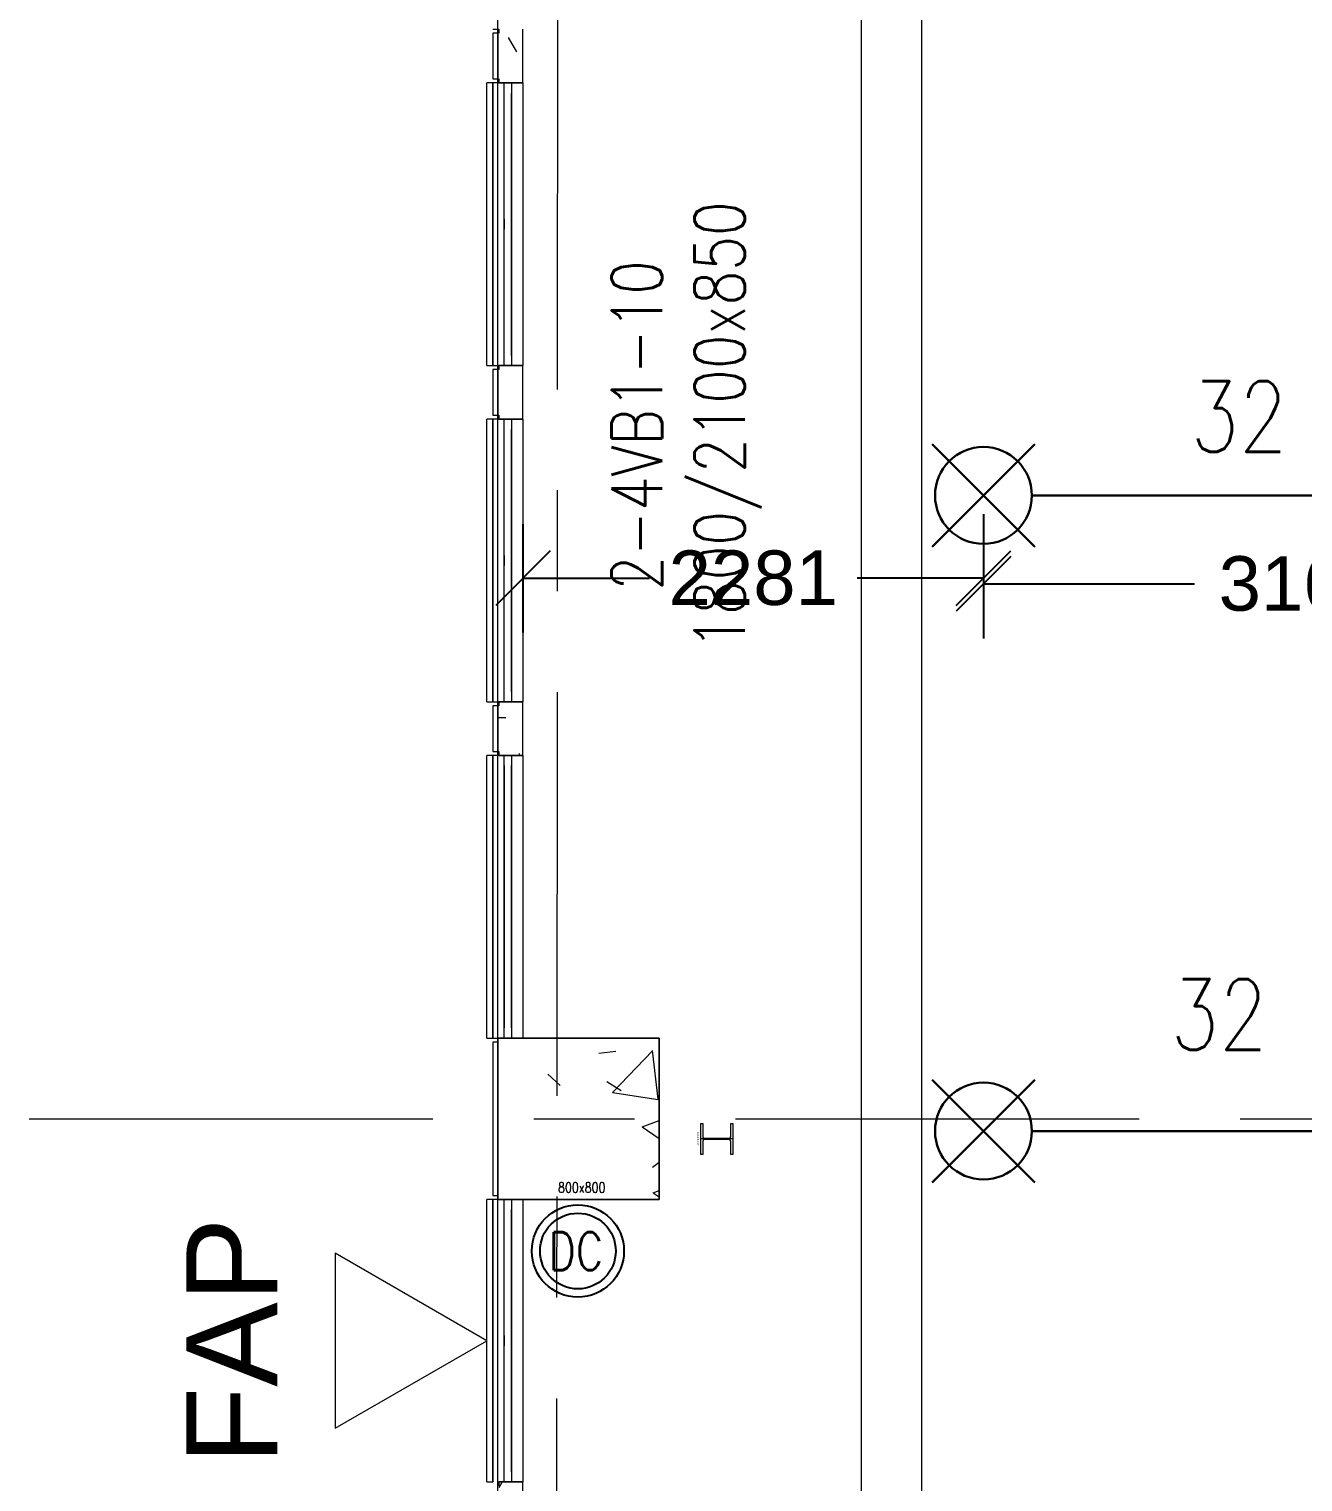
# Model space of a CAD drawing. Header units: millimetres. Extents: x -47219 to 440296, y -79832 to 7189.
# Drawn here: x -10140 to -3829, y -12225 to -5025 of the extents above; entities that cross this region are included whole.
import ezdxf

# ---------------------------------------------------------------- set-up
doc = ezdxf.new("R2010")
doc.units = ezdxf.units.MM
doc.linetypes.add('BLK_2 - 3RD STOREY  LOWER ROOF PLAN-archi clean_25 SEPT 2024$0$IDA - Grid Line', pattern=[3500, 2000, -500, 500, -500])
doc.layers.get('Defpoints').update_dxf_attribs({"color": 8, "lineweight": 9})
for name, color, linetype, lineweight in [('BLK_2 - 3RD STOREY  LOWER ROOF PLAN-archi clean_25 SEPT 2024$0$1599_DB_A_BLK2_HQ_R21-3RD STOREY 230517$0$A-_GENM----_M', 8, 'Continuous', 9), ('BLK_2 - 3RD STOREY  LOWER ROOF PLAN-archi clean_25 SEPT 2024$0$1599_DB_A_BLK2_HQ_R21-3RD STOREY 230517$0$A-_WALL----_H-1', 8, 'Continuous', 9), ('BLK_2 - 3RD STOREY  LOWER ROOF PLAN-archi clean_25 SEPT 2024$0$1599_DB_A_BLK2_HQ_R21-3RD STOREY 230517$0$A-_WIND----_E', 8, 'Continuous', 9), ('BLK_2 - 3RD STOREY  LOWER ROOF PLAN-archi clean_25 SEPT 2024$0$A-_GENM----_M', 8, 'Continuous', 9), ('BLK_2 - 3RD STOREY  LOWER ROOF PLAN-archi clean_25 SEPT 2024$0$A-_WALL----_E', 8, 'Continuous', 9), ('BLK_2 - 3RD STOREY  LOWER ROOF PLAN-archi clean_25 SEPT 2024$0$A-_WIND----_E', 8, 'Continuous', 9), ('BLK_2 - 3RD STOREY  LOWER ROOF PLAN-archi clean_25 SEPT 2024$0$S-_ANOTGRID_E-1', 8, 'BLK_2 - 3RD STOREY  LOWER ROOF PLAN-archi clean_25 SEPT 2024$0$IDA - Grid Line', 9), ('M-_SPRKPIEX_E-', 1, 'Continuous', 30), ('NW_BEAM AND COLUMN', 134, 'Continuous', 5), ('S-_LINE----_N-', 140, 'Continuous', 18), ('S-TEXT', 140, 'Continuous', 18)]:
    doc.layers.add(name, color=color, linetype=linetype, lineweight=lineweight)
for name, color, linetype in [('DIM', 8, 'Continuous'), ('M-_FIRESPRK_T-', 7, 'Continuous'), ('M-FIRE----_E-', 12, 'Continuous')]:
    doc.layers.add(name, color=color, linetype=linetype)
doc.styles.add('BLK_2 - 3RD STOREY  LOWER ROOF PLAN-archi clean_25 SEPT 2024$0$1599_DB_A_BLK2_HQ_R21-3RD STOREY 230517$0$Arial', font='arial.ttf')
doc.styles.add('RomanS_3', font='romans__.ttf', dxfattribs={"width": 0.8, "height": 50})
doc.styles.add('RomanS_5', font='romans__.ttf', dxfattribs={"width": 0.8, "height": 250})
doc.styles.add('Simplex', font='SIMPLEX.shx', dxfattribs={"width": 0.8, "height": 2.5})
doc.styles.get("Standard").update_dxf_attribs({"font": 'arial.ttf'})
doc.styles.add('Swis721 BlkCn BT', font='swissck.ttf', dxfattribs={"width": 0.65, "height": 8})
doc.styles.add('TW_Romans', font='romans.shx', dxfattribs={"width": 0.8})
doc.dimstyles.new('DIM 150', dxfattribs={"dimscale": 1500, "dimtxt": 0.18, "dimasz": 0.18, "dimexe": 0.18, "dimexo": 0.0625, "dimgap": 0.09, "dimtad": 0, "dimtih": 1, "dimtoh": 1, "dimdec": 0, "dimzin": 0, "dimdsep": 46, "dimtxsty": 'Standard', "dimblk": 'OBLIQUE', "dimcen": 0.09, "dimadec": 0, "dimazin": 0, "dimtfac": 1, "dimtdec": 0, "dimtofl": 0, "dimtmove": 0, "dimatfit": 3, "dimfxl": 1, "dimtolj": 1, "dimtzin": 0, "dimarcsym": 0})
pattern_1 = [(0, (-131307.08, -42727.71), (1016, 254), [83.82, -678.18, 83.82, -678.18, -4064]), (0, (-131307.08, -42727.71), (1016, 254), [-1524, 83.82, -1440.18, 83.82, -678.18, -1778]), (0, (-131307.08, -42727.71), (1016, 254), [-3810, 83.82, -424.18, 83.82, -1186.18]), (120, (-130926.08, -42600.71), (-727.9705, 752.882), [83.82, -678.18, 83.82, -678.18, -4064]), (120, (-130926.08, -42600.71), (-727.9705, 752.882), [-1524, 83.82, -1440.18, 83.82, -678.18, -1778]), (120, (-130926.08, -42600.71), (-727.9705, 752.882), [-3810, 83.82, -424.18, 83.82, -1186.18]), (240, (-130799.08, -42092.71), (-288.0295, -1006.882), [83.82, -678.18, 83.82, -678.18, -4064]), (240, (-130799.08, -42092.71), (-288.0295, -1006.882), [-1524, 83.82, -1440.18, 83.82, -678.18, -1778]), (240, (-130799.08, -42092.71), (-288.0295, -1006.882), [-3810, 83.82, -424.18, 83.82, -1186.18])]

# ---------------------------------------------------------------- blocks, each defined once
blk = doc.blocks.new('Extinguisher')
at = {"layer": 'M-FIRE----_E-'}
for radius in [238, 195.4]:
    blk.add_circle((0, 0), radius, dxfattribs=at)
at = {"color": 7, "style": 'TW_Romans', "width": 0.8}
blk.add_text('DC', height=195, dxfattribs=at).set_placement((-151, -98.4))
blk = doc.blocks.new('3rd Structure')
at = {"layer": 'NW_BEAM AND COLUMN', "color": 8}
for p, q in [((-36250, -79450), (-36250, 250)), ((-36250, -79450), (-36250, 250)), ((-34450, 250), (-34450, -79450)), ((-34150, 250), (-34150, -79450)), ((-36250, -14000), (-35450, -14000)), ((-36250, -14800), (-36250, -14000)), ((-35450, -14000), (-35450, -14800)), ((-35243.8, -14576.5), (-35243.8, -14423.6)), ((-35243.8, -14423.6), (-35234.4, -14423.6)), ((-35234.4, -14423.6), (-35234.4, -14489.2)), ((-35095.6, -14489.2), (-35095.6, -14423.6)), ((-35095.6, -14423.6), (-35086.2, -14423.6)), ((-35086.2, -14423.6), (-35086.2, -14576.5)), ((-35086.2, -14500), (-35243.8, -14500)), ((-35234.4, -14510.9), (-35234.4, -14576.5)), ((-35226.8, -14496.8), (-35103.2, -14496.8)), ((-35103.2, -14503.3), (-35226.8, -14503.3)), ((-35165, -14496.8), (-35165, -14503.3)), ((-35095.6, -14576.5), (-35095.6, -14510.9)), ((-35234.4, -14576.5), (-35243.8, -14576.5)), ((-35086.2, -14576.5), (-35095.6, -14576.5)), ((-35450, -14800), (-36250, -14800))]:
    blk.add_line(p, q, dxfattribs=at)
for centre, start, end in [((-35226.8, -14489.2), 180, 270), ((-35226.8, -14510.9), 90, 180), ((-35103.2, -14489.2), 270, 0), ((-35103.2, -14510.9), 0, 90)]:
    blk.add_arc(centre, 7.6, start, end, dxfattribs=at)
at = {"layer": 'S-TEXT', "color": 8, "attachment_point": 2}
for s, insert, char_height, width, rotation, line_spacing_factor, style in [('2-4VB1-10\\P1800/2100x850', (-35685.8, -10964.1), 250, 2959.115, 90, 0.983083, 'RomanS_5'), ('152x152x30.0 kg/m', (-35252.9, -14500), 8, 66.67, 270, 0.961347, 'Swis721 BlkCn BT')]:
    blk.add_mtext(s, dxfattribs=dict(at, insert=insert, char_height=char_height, width=width, rotation=rotation, line_spacing_factor=line_spacing_factor, style=style))
at = {"layer": 'S-TEXT', "color": 8, "insert": (-35951.4, -14715.6), "char_height": 50, "width": 313.287, "attachment_point": 1, "line_spacing_factor": 0.983083, "style": 'RomanS_3'}
blk.add_mtext('800x800', dxfattribs=at)
blk = doc.blocks.new('Under B spk')
for p, q in [((318.2, -318.2), (-318.2, 318.2)), ((318.2, 318.2), (-318.2, -318.2))]:
    blk.add_line(p, q)
blk.add_circle((0, 0), 300)
blk = doc.blocks.new('_Oblique')
at = {"color": 0, "linetype": 'ByBlock', "lineweight": -2}
blk.add_line((-0.5, -0.5), (0.5, 0.5), dxfattribs=at)
blk = doc.blocks.new('*D66')
at = {"layer": 'Defpoints', "color": 0, "transparency": 16777216}
for p in [(-5411.6, -7335.8), (-7692.9, -7384.7), (-5411.6, -7745.5)]:
    blk.add_point(p, dxfattribs=at)
at = {"layer": 'DIM', "color": 0, "lineweight": -2, "transparency": 16777216}
for p, q in [((-7692.9, -7478.5), (-7692.9, -8015.5)), ((-5411.6, -7429.5), (-5411.6, -8015.5)), ((-7692.9, -7745.5), (-7066.6, -7745.5)), ((-5411.6, -7745.5), (-6037.8, -7745.5))]:
    blk.add_line(p, q, dxfattribs=at)
at = {"layer": 'DIM', "color": 0, "lineweight": -2, "transparency": 16777216, "xscale": 270, "yscale": 270, "zscale": 270, "rotation": 180}
blk.add_blockref('_Oblique', (-7692.9, -7745.5), dxfattribs=at)
at = {"layer": 'DIM', "color": 0, "lineweight": -2, "transparency": 16777216, "xscale": 270, "yscale": 270, "zscale": 270}
blk.add_blockref('_Oblique', (-5411.6, -7745.5), dxfattribs=at)
at = {"layer": 'DIM', "color": 0, "transparency": 16777216, "insert": (-6552.2, -7745.5), "char_height": 270, "attachment_point": 5}
blk.add_mtext('\\A1;2281', dxfattribs=at)
blk = doc.blocks.new('*D67')
at = {"layer": 'Defpoints', "color": 0, "transparency": 16777216}
for p in [(-5411.6, -7335.8), (-2242.4, -7364.4), (-2242.4, -7774.1)]:
    blk.add_point(p, dxfattribs=at)
at = {"layer": 'DIM', "color": 0, "lineweight": -2, "transparency": 16777216}
for p, q in [((-5411.6, -7429.5), (-5411.6, -8044.1)), ((-2242.4, -7458.2), (-2242.4, -8044.1)), ((-5411.6, -7774.1), (-4365.3, -7774.1)), ((-2242.4, -7774.1), (-3288.7, -7774.1))]:
    blk.add_line(p, q, dxfattribs=at)
at = {"layer": 'DIM', "color": 0, "lineweight": -2, "transparency": 16777216, "xscale": 270, "yscale": 270, "zscale": 270, "rotation": 180}
blk.add_blockref('_Oblique', (-5411.6, -7774.1), dxfattribs=at)
at = {"layer": 'DIM', "color": 0, "lineweight": -2, "transparency": 16777216, "xscale": 270, "yscale": 270, "zscale": 270}
blk.add_blockref('_Oblique', (-2242.4, -7774.1), dxfattribs=at)
at = {"layer": 'DIM', "color": 0, "transparency": 16777216, "insert": (-3827, -7774.1), "char_height": 270, "attachment_point": 5}
blk.add_mtext('\\A1;3169', dxfattribs=at)
blk = doc.blocks.new('BLK_2 - 3RD STOREY  LOWER ROOF PLAN-archi clean_25 SEPT 2024$0$1599_DB_A_BLK2_HQ_R21-3RD STOREY 230517$0$Wall Motif - Type 1-2673956-LINKVIEW_BLK2_3RD STOREY')
at = {"layer": 'BLK_2 - 3RD STOREY  LOWER ROOF PLAN-archi clean_25 SEPT 2024$0$1599_DB_A_BLK2_HQ_R21-3RD STOREY 230517$0$A-_GENM----_M'}
for p, q in [((-575, -75), (825, -75)), ((-575, -75), (-575, -105)), ((825, -105), (-575, -105)), ((825, -105), (825, -75))]:
    blk.add_line(p, q, dxfattribs=at)
blk = doc.blocks.new('BLK_2 - 3RD STOREY  LOWER ROOF PLAN-archi clean_25 SEPT 2024$0$1599_DB_A_BLK2_HQ_R21-3RD STOREY 230517$0$IDA - Casement w Top Hung - 2 Panels - 1400L X 1500H - B2-AW02-3436901-LINKVIEW_BLK2_3RD STOREY')
at = {"layer": 'BLK_2 - 3RD STOREY  LOWER ROOF PLAN-archi clean_25 SEPT 2024$0$1599_DB_A_BLK2_HQ_R21-3RD STOREY 230517$0$A-_WIND----_E'}
for p, q in [((-700, 17.5), (700, 17.5)), ((-700, 17.5), (-700, -17.5)), ((700, 17.5), (700, -17.5)), ((700, -17.5), (-700, -17.5))]:
    blk.add_line(p, q, dxfattribs=at)
blk = doc.blocks.new('BLK_2 - 3RD STOREY  LOWER ROOF PLAN-archi clean_25 SEPT 2024$0$1599_DB_A_BLK2_HQ_R21-3RD STOREY 230517$0$IDA - Casement w Top Hung - 2 Panels - 1400L X 1500H - B2-AW02-3436902-LINKVIEW_BLK2_3RD STOREY')
at = {"layer": 'BLK_2 - 3RD STOREY  LOWER ROOF PLAN-archi clean_25 SEPT 2024$0$1599_DB_A_BLK2_HQ_R21-3RD STOREY 230517$0$A-_WIND----_E'}
for p, q in [((-700, 17.5), (700, 17.5)), ((-700, 17.5), (-700, -17.5)), ((700, 17.5), (700, -17.5)), ((700, -17.5), (-700, -17.5))]:
    blk.add_line(p, q, dxfattribs=at)
blk = doc.blocks.new('BLK_2 - 3RD STOREY  LOWER ROOF PLAN-archi clean_25 SEPT 2024$0$IDA - Casement w Top Hung - 2 Panels - 1400L X 1500H - B2-AW02-3436902-BLK 2 3RD STOREY PLAN')
at = {"layer": 'BLK_2 - 3RD STOREY  LOWER ROOF PLAN-archi clean_25 SEPT 2024$0$A-_WIND----_E'}
for p, q in [((-700, 17.5), (700, 17.5)), ((-700, 17.5), (-700, -17.5)), ((-615, 17.5), (-650, 17.5)), ((-650, 17.5), (-25, 17.5)), ((-650, 17.5), (650, 17.5)), ((650, 17.5), (-650, 17.5)), ((-35, 17.5), (-615, 17.5)), ((-615, 17.5), (-60, 17.5)), ((0, 17.5), (-35, 17.5)), ((-24.9, 17.5), (25, 17.5)), ((35, 17.5), (0, 17.5)), ((25, 17.5), (650, 17.5)), ((615, 17.5), (35, 17.5)), ((60, 17.5), (615, 17.5)), ((650, 17.5), (615, 17.5)), ((700, 17.5), (700, -17.5)), ((700, -17.5), (-700, -17.5)), ((-650, -17.5), (-615, -17.5)), ((-25, -17.5), (-650, -17.5)), ((650, -17.5), (-650, -17.5)), ((650, -17.5), (-650, -17.5)), ((-615, -17.5), (-35, -17.5)), ((-60, -17.5), (-615, -17.5)), ((-35, -17.5), (0, -17.5)), ((-24.9, -17.5), (25, -17.5)), ((0, -17.5), (35, -17.5)), ((650, -17.5), (25, -17.5)), ((35, -17.5), (615, -17.5)), ((615, -17.5), (60, -17.5)), ((615, -17.5), (650, -17.5))]:
    blk.add_line(p, q, dxfattribs=at)
blk = doc.blocks.new('BLK_2 - 3RD STOREY  LOWER ROOF PLAN-archi clean_25 SEPT 2024$0$IDA - Casement w Top Hung - 2 Panels - 1400L X 1500H - B2-AW02-3436901-BLK 2 3RD STOREY PLAN')
at = {"layer": 'BLK_2 - 3RD STOREY  LOWER ROOF PLAN-archi clean_25 SEPT 2024$0$A-_WIND----_E'}
for p, q in [((-700, 17.5), (700, 17.5)), ((-700, 17.5), (-700, -17.5)), ((-650, 17.5), (-615, 17.5)), ((-650, 17.5), (-25, 17.5)), ((-650, 17.5), (650, 17.5)), ((-650, 17.5), (650, 17.5)), ((-615, 17.5), (-35, 17.5)), ((-615, 17.5), (-60, 17.5)), ((-35, 17.5), (0, 17.5)), ((25, 17.5), (-24.9, 17.5)), ((0, 17.5), (35, 17.5)), ((25, 17.5), (650, 17.5)), ((35, 17.5), (615, 17.5)), ((60, 17.5), (615, 17.5)), ((615, 17.5), (650, 17.5)), ((700, 17.5), (700, -17.5)), ((700, -17.5), (-700, -17.5)), ((-615, -17.5), (-650, -17.5)), ((-25, -17.5), (-650, -17.5)), ((650, -17.5), (-650, -17.5)), ((-650, -17.5), (650, -17.5)), ((-35, -17.5), (-615, -17.5)), ((-60, -17.5), (-615, -17.5)), ((0, -17.5), (-35, -17.5)), ((25, -17.5), (-24.9, -17.5)), ((35, -17.5), (0, -17.5)), ((650, -17.5), (25, -17.5)), ((615, -17.5), (35, -17.5)), ((615, -17.5), (60, -17.5)), ((650, -17.5), (615, -17.5))]:
    blk.add_line(p, q, dxfattribs=at)
blk = doc.blocks.new('BLK_2 - 3RD STOREY  LOWER ROOF PLAN-archi clean_25 SEPT 2024$0$Wall Motif - Type 1-2673956-BLK 2 3RD STOREY PLAN')
at = {"layer": 'BLK_2 - 3RD STOREY  LOWER ROOF PLAN-archi clean_25 SEPT 2024$0$A-_GENM----_M'}
for p, q in [((-575, -75), (825, -75)), ((-575, -75), (-575, -105)), ((825, -105), (-575, -105)), ((-525, -75), (81.1, -75)), ((81.1, -105), (-525, -105)), ((-481.1, -75), (125, -75)), ((-481.1, -75), (731.1, -75)), ((125, -105), (-481.1, -105)), ((731.1, -105), (-481.1, -105)), ((125, -75), (731.1, -75)), ((731.1, -105), (125, -105)), ((168.9, -75), (775, -75)), ((775, -105), (168.9, -105)), ((825, -105), (825, -75))]:
    blk.add_line(p, q, dxfattribs=at)
blk = doc.blocks.new('BLK_2 - 3RD STOREY  LOWER ROOF PLAN-archi clean_25 SEPT 2024')
at = {"layer": 'BLK_2 - 3RD STOREY  LOWER ROOF PLAN-archi clean_25 SEPT 2024$0$1599_DB_A_BLK2_HQ_R21-3RD STOREY 230517$0$A-_WALL----_H-1'}
h = blk.add_hatch(dxfattribs=at)
h.set_pattern_fill('FP_2', color=256, style=0, pattern_type=2)
h.set_pattern_definition(pattern_1)
h.paths.add_polyline_path([(-139131.4, -49685.7), (-139011.4, -49685.7), (-139011.4, -49419.4), (-139131.4, -49419.4), (-139131.4, -49439.4), (-139136.4, -49439.4), (-139136.4, -49665.7), (-139131.4, -49665.7)], flags=0)
h = blk.add_hatch(dxfattribs=at)
h.set_pattern_fill('FP_2', color=256, style=0, pattern_type=2)
h.set_pattern_definition(pattern_1)
h.paths.add_polyline_path([(-139069.1, -51352.4), (-139011.4, -51352.4), (-139011.4, -51085.7), (-139131.4, -51085.7), (-139131.4, -51105.7), (-139136.4, -51105.7), (-139136.4, -51332.4), (-139131.4, -51332.4), (-139131.4, -51352.4), (-139104.1, -51352.4)], flags=0)
at = {"layer": 'BLK_2 - 3RD STOREY  LOWER ROOF PLAN-archi clean_25 SEPT 2024$0$A-_WALL----_E'}
h = blk.add_hatch(dxfattribs=at)
h.set_pattern_fill('FP_2', color=256, style=0, pattern_type=2)
h.set_pattern_definition([(0, (0, 0), (1016, 254), [83.82, -678.18, 83.82, -678.18, -4064]), (0, (0, 0), (1016, 254), [-1524, 83.82, -1440.18, 83.82, -678.18, -1778]), (0, (0, 0), (1016, 254), [-3810, 83.82, -424.18, 83.82, -1186.18]), (120, (381, 127), (-727.97045, 752.8818), [83.82, -678.18, 83.82, -678.18, -4064]), (120, (381, 127), (-727.97045, 752.8818), [-1524, 83.82, -1440.18, 83.82, -678.18, -1778]), (120, (381, 127), (-727.97045, 752.8818), [-3810, 83.82, -424.18, 83.82, -1186.18]), (240, (508, 635), (-288.02955, -1006.8818), [83.82, -678.18, 83.82, -678.18, -4064]), (240, (508, 635), (-288.02955, -1006.8818), [-1524, 83.82, -1440.18, 83.82, -678.18, -1778]), (240, (508, 635), (-288.02955, -1006.8818), [-3810, 83.82, -424.18, 83.82, -1186.18])])
h.paths.add_polyline_path([(-139011.4, -58552.4), (-139011.4, -58285.4), (-139131.4, -58285.4), (-139131.4, -58305.4), (-139136.4, -58305.4), (-139136.4, -58532.4), (-139131.4, -58532.4), (-139131.4, -58552.4), (-139069.1, -58552.4)])
h.paths.add_polyline_path([(-139131.4, -56885.4), (-139011.4, -56885.4), (-139011.4, -56619), (-139131.4, -56619), (-139131.4, -56639), (-139136.4, -56639), (-139136.4, -56865.4), (-139131.4, -56865.4)])
h.paths.add_polyline_path([(-139131.4, -55219), (-139011.4, -55219), (-139011.4, -54952.4), (-139131.4, -54952.4), (-139131.4, -54972.4), (-139136.4, -54972.4), (-139136.4, -55199), (-139131.4, -55199)])
h.paths.add_polyline_path([(-139131.4, -51352.4), (-139011.4, -51352.4), (-139011.4, -51085.7), (-139131.4, -51085.7), (-139131.4, -51105.7), (-139136.4, -51105.7), (-139136.4, -51332.4), (-139131.4, -51332.4)])
h.paths.add_polyline_path([(-139069.1, -49685.7), (-139011.4, -49685.7), (-139011.4, -49419.4), (-139131.4, -49419.4), (-139131.4, -49439.4), (-139136.4, -49439.4), (-139136.4, -49665.7), (-139131.4, -49665.7), (-139131.4, -49685.7), (-139104.1, -49685.7)])
h.paths.add_polyline_path([(-139011.4, -48019.4), (-139011.4, -47752.4), (-139131.4, -47752.4), (-139131.4, -47772.4), (-139136.4, -47772.4), (-139136.4, -47999.4), (-139131.4, -47999.4), (-139131.4, -48019.4), (-139069.1, -48019.4)])
h.paths.add_polyline_path([(-139011.4, -44152.4), (-139011.4, -43935.7), (-139131.4, -43935.7), (-139131.4, -43955.7), (-139136.4, -43955.7), (-139136.4, -44132.4), (-139131.4, -44132.4), (-139131.4, -44152.4), (-139069.1, -44152.4)])
h.paths.add_polyline_path([(-139131.4, -42535.7), (-139011.4, -42535.7), (-139011.4, -42319), (-139131.4, -42319), (-139131.4, -42339), (-139136.4, -42339), (-139136.4, -42515.7), (-139131.4, -42515.7)])
h.paths.add_polyline_path([(-139069.1, -40919), (-139011.4, -40919), (-139011.4, -40702.4), (-139086.4, -40702.4), (-139086.4, -40727.4), (-139136.4, -40727.4), (-139136.4, -40749), (-139131.4, -40749), (-139131.4, -40769), (-139136.4, -40769), (-139136.4, -40899), (-139131.4, -40899), (-139131.4, -40919), (-139086.4, -40919)])
h = blk.add_hatch(dxfattribs=at)
h.set_pattern_fill('FP_2', color=256, style=0, pattern_type=2)
h.set_pattern_definition(pattern_1)
h.paths.add_polyline_path([(-139069.1, -48019.4), (-139011.4, -48019.4), (-139011.4, -47752.4), (-139131.4, -47752.4), (-139131.4, -47772.4), (-139136.4, -47772.4), (-139136.4, -47999.4), (-139131.4, -47999.4), (-139131.4, -48019.4), (-139104.1, -48019.4)], flags=0)
h = blk.add_hatch(dxfattribs=at)
h.set_pattern_fill('FP_1', color=256, style=0, pattern_type=2)
h.set_pattern_definition([(50, (-131307.1, -42727.7), (1821.84, -159.39), [190.5, -2095.5]), (355, (-131307, -42727.7), (-352.43, 1910.57), [152.4, -1676.4]), (100.451, (-131155.3, -42741), (1469.43, 1751.17), [161.9, -1780.9]), (46.184, (-131307, -42219.7), (2710.8, -420.43), [285.75, -3143.25]), (96.636, (-131081.2, -42254.7), (2374.03, 2474.3), [242.85, -2671.35]), (351.184, (-131307, -42219.7), (2374.05, 2474.25), [228.6, -2514.6]), (21, (-131053.1, -42346.7), (1516.14, -1022.65), [190.5, -2095.5]), (326, (-131053, -42346.7), (618.02, 1841.88), [152.4, -1676.4]), (71.451, (-130926.7, -42432), (2134.17, 819.21), [161.9, -1780.9]), (37.5, (-131307.1, -42727.7), (30.886, 845.55), [83.82, -1572.26, 83.82, -1617.98, -1682.75]), (37.5, (-131307.1, -42727.7), (30.886, 845.55), [-3357.88, 83.82, -1598.93]), (7.5, (-131307.1, -42727.7), (668.197, 1001.806), [83.82, -886.46, 83.82, -1534.16, -641.35]), (7.5, (-131307.1, -42727.7), (668.197, 1001.806), [-2588.26, 83.82, -557.53]), (327.5, (-131873.5, -42727.7), (1355.91, -57.29), [83.82, -551.18, 83.82, -1897.38, -2628.9]), (327.5, (-131873.5, -42727.7), (1355.91, -57.29), [-2616.2, 83.82, -2545.08]), (317.5, (-132127.5, -42727.7), (1481.29, 254.27), [83.82, -741.68, 83.82, -1231.9, -1866.9]), (317.5, (-132127.5, -42727.7), (1481.29, 254.27), [-2141.22, 83.82, -1783.08])])
h.paths.add_polyline_path([(-139069.1, -53552.4), (-138336.4, -53552.4), (-138336.4, -52752.4), (-139136.4, -52752.4), (-139136.4, -53552.4), (-139104.1, -53552.4)], flags=0)
h = blk.add_hatch(dxfattribs=at)
h.set_pattern_fill('FP_1', color=256, style=0, pattern_type=2)
h.set_pattern_definition([(50, (0, 0), (1821.841, -159.39), [190.5, -2095.5]), (355, (0, 0), (-352.428, 1910.567), [152.4, -1676.4]), (100.451, (151.8, -13.3), (1469.426, 1751.166), [161.9, -1780.9]), (46.184, (0, 508), (2710.79, -420.428), [285.75, -3143.25]), (96.636, (226, 473), (2374.026, 2474.276), [242.85, -2671.35]), (351.184, (0, 508), (2374.05, 2474.25), [228.6, -2514.6]), (21, (254, 381), (1516.143, -1022.652), [190.5, -2095.5]), (326, (254, 381), (618.02, 1841.88), [152.4, -1676.4]), (71.451, (380.3, 295.8), (2134.171, 819.212), [161.9, -1780.9]), (37.5, (0, 0), (30.886, 845.5504), [83.82, -1572.26, 83.82, -1617.98, -1682.75]), (37.5, (0, 0), (30.886, 845.5504), [-3357.88, 83.82, -1598.93]), (7.5, (0, 0), (668.1966, 1001.806), [83.82, -886.46, 83.82, -1534.16, -641.35]), (7.5, (0, 0), (668.1966, 1001.806), [-2588.26, 83.82, -557.53]), (327.5, (-566.4, 0), (1355.9093, -57.2896), [83.82, -551.18, 83.82, -1897.38, -2628.9]), (327.5, (-566.4, 0), (1355.9093, -57.2896), [-2616.2, 83.82, -2545.08]), (317.5, (-820.4, 0), (1481.293, 254.266), [83.82, -741.68, 83.82, -1231.9, -1866.9]), (317.5, (-820.4, 0), (1481.293, 254.266), [-2141.22, 83.82, -1783.08])])
h.paths.add_polyline_path([(-139136.4, -53552.4), (-138336.4, -53552.4), (-138336.4, -52752.4), (-139136.4, -52752.4), (-139136.4, -53532.4)])
for p, q in [((-139161.4, -47752.4), (-139131.4, -47752.4)), ((-139161.4, -47752.4), (-139131.4, -47752.4)), ((-139161.4, -47772.4), (-139161.4, -47999.4)), ((-139131.4, -47772.4), (-139161.4, -47772.4)), ((-139131.4, -47772.4), (-139161.4, -47772.4)), ((-139161.4, -47772.4), (-139161.4, -47999.4)), ((-139136.4, -47752.4), (-139136.4, -47772.4)), ((-139136.4, -47752.4), (-139136.4, -47772.4)), ((-139136.4, -47752.4), (-139136.4, -47772.4)), ((-139136.4, -47772.4), (-139136.4, -47999.4)), ((-139136.4, -47772.4), (-139136.4, -47949)), ((-139136.4, -47772.4), (-139136.4, -47949)), ((-139136.4, -47772.4), (-139136.4, -47999.4)), ((-139131.4, -47752.4), (-139131.4, -47772.4)), ((-139131.4, -47752.4), (-139131.4, -47772.4)), ((-139011.4, -48019.4), (-139011.4, -47752.4)), ((-139011.4, -48019.4), (-139011.4, -47752.4)), ((-139136.4, -47949), (-139136.4, -47969)), ((-139136.4, -47949), (-139136.4, -47969)), ((-139161.4, -47999.4), (-139131.4, -47999.4)), ((-139161.4, -47999.4), (-139131.4, -47999.4)), ((-139161.4, -49419.4), (-139161.4, -48019.4)), ((-139131.4, -48019.4), (-139161.4, -48019.4)), ((-139131.4, -48019.4), (-139161.4, -48019.4)), ((-139161.4, -49419.4), (-139161.4, -48019.4)), ((-139136.4, -47969), (-139136.4, -48019.4)), ((-139136.4, -47969), (-139136.4, -48019.4)), ((-139136.4, -47999.4), (-139136.4, -48019.4)), ((-139131.4, -47999.4), (-139131.4, -48019.4)), ((-139131.4, -47999.4), (-139131.4, -48019.4)), ((-139131.4, -48019.4), (-139104.1, -48019.4)), ((-139131.4, -48019.4), (-139011.4, -48019.4)), ((-139011.4, -48019.4), (-139131.4, -48019.4)), ((-139069.1, -48019.4), (-139011.4, -48019.4)), ((-139011.4, -48019.4), (-139011.4, -49419.4)), ((-139011.4, -48019.4), (-139011.4, -49419.4)), ((-139161.4, -49419.4), (-139131.4, -49419.4)), ((-139161.4, -49419.4), (-139131.4, -49419.4)), ((-139161.4, -49439.4), (-139161.4, -49665.7)), ((-139131.4, -49439.4), (-139161.4, -49439.4)), ((-139131.4, -49439.4), (-139161.4, -49439.4)), ((-139161.4, -49439.4), (-139161.4, -49665.7)), ((-139136.4, -49419.4), (-139136.4, -49439.4)), ((-139136.4, -49419.4), (-139136.4, -49665.7)), ((-139136.4, -49419.4), (-139136.4, -49665.7)), ((-139136.4, -49439.4), (-139136.4, -49665.7)), ((-139136.4, -49439.4), (-139136.4, -49665.7)), ((-139131.4, -49419.4), (-139131.4, -49439.4)), ((-139104.1, -49419.4), (-139131.4, -49419.4)), ((-139011.4, -49419.4), (-139131.4, -49419.4)), ((-139131.4, -49419.4), (-139131.4, -49439.4)), ((-139131.4, -49419.4), (-139011.4, -49419.4)), ((-139011.4, -49419.4), (-139069.1, -49419.4)), ((-139011.4, -49685.7), (-139011.4, -49419.4)), ((-139011.4, -49685.7), (-139011.4, -49419.4)), ((-139161.4, -49665.7), (-139131.4, -49665.7)), ((-139161.4, -49665.7), (-139131.4, -49665.7)), ((-139136.4, -49665.7), (-139136.4, -49685.7)), ((-139136.4, -49665.7), (-139136.4, -49685.7)), ((-139136.4, -49665.7), (-139136.4, -49685.7)), ((-139131.4, -49665.7), (-139131.4, -49685.7)), ((-139131.4, -49665.7), (-139131.4, -49685.7)), ((-139161.4, -51085.7), (-139161.4, -49685.7)), ((-139131.4, -49685.7), (-139161.4, -49685.7)), ((-139131.4, -49685.7), (-139161.4, -49685.7)), ((-139161.4, -51085.7), (-139161.4, -49685.7)), ((-139131.4, -49685.7), (-139104.1, -49685.7)), ((-139131.4, -49685.7), (-139011.4, -49685.7)), ((-139011.4, -49685.7), (-139131.4, -49685.7)), ((-139069.1, -49685.7), (-139011.4, -49685.7)), ((-139011.4, -49685.7), (-139011.4, -51085.7)), ((-139011.4, -49685.7), (-139011.4, -51085.7)), ((-139161.4, -51085.7), (-139131.4, -51085.7)), ((-139161.4, -51085.7), (-139131.4, -51085.7)), ((-139161.4, -51105.7), (-139161.4, -51332.4)), ((-139131.4, -51105.7), (-139161.4, -51105.7)), ((-139131.4, -51105.7), (-139161.4, -51105.7)), ((-139161.4, -51105.7), (-139161.4, -51332.4)), ((-139136.4, -51085.7), (-139136.4, -51105.7)), ((-139136.4, -51085.7), (-139136.4, -51105.7)), ((-139136.4, -51085.7), (-139136.4, -51105.7)), ((-139136.4, -51105.7), (-139136.4, -51332.4)), ((-139136.4, -51105.7), (-139136.4, -51332.4)), ((-139136.4, -51105.7), (-139136.4, -51332.4)), ((-139136.4, -51105.7), (-139136.4, -51332.4)), ((-139131.4, -51085.7), (-139131.4, -51105.7)), ((-139104.1, -51085.7), (-139131.4, -51085.7)), ((-139011.4, -51085.7), (-139131.4, -51085.7)), ((-139131.4, -51085.7), (-139131.4, -51105.7)), ((-139131.4, -51085.7), (-139011.4, -51085.7)), ((-139011.4, -51085.7), (-139069.1, -51085.7)), ((-139011.4, -51352.4), (-139011.4, -51085.7)), ((-139011.4, -51352.4), (-139011.4, -51085.7)), ((-139161.4, -51332.4), (-139131.4, -51332.4)), ((-139161.4, -51332.4), (-139131.4, -51332.4)), ((-139136.4, -51332.4), (-139136.4, -51352.4)), ((-139136.4, -51332.4), (-139136.4, -51352.4)), ((-139136.4, -51332.4), (-139136.4, -51352.4)), ((-139131.4, -51332.4), (-139131.4, -51352.4)), ((-139131.4, -51332.4), (-139131.4, -51352.4)), ((-139161.4, -52752.4), (-139161.4, -51352.4)), ((-139131.4, -51352.4), (-139161.4, -51352.4)), ((-139131.4, -51352.4), (-139161.4, -51352.4)), ((-139161.4, -52752.4), (-139161.4, -51352.4)), ((-139131.4, -51352.4), (-139104.1, -51352.4)), ((-139131.4, -51352.4), (-139011.4, -51352.4)), ((-139011.4, -51352.4), (-139131.4, -51352.4)), ((-139069.1, -51352.4), (-139011.4, -51352.4)), ((-139011.4, -51352.4), (-139011.4, -52752.4)), ((-139011.4, -51352.4), (-139011.4, -52752.4)), ((-139161.4, -52752.4), (-139136.4, -52752.4)), ((-139161.4, -52752.4), (-139011.4, -52752.4)), ((-139136.4, -52772.4), (-139161.4, -52772.4)), ((-139161.4, -52772.4), (-139161.4, -53532.4)), ((-139161.4, -52772.4), (-139161.4, -53532.4)), ((-139136.4, -52772.4), (-139161.4, -52772.4)), ((-139136.4, -52752.4), (-139136.4, -52772.4)), ((-139104.1, -52752.4), (-139136.4, -52752.4)), ((-138336.4, -52752.4), (-139136.4, -52752.4)), ((-139136.4, -52752.4), (-139136.4, -52772.4)), ((-139136.4, -52752.4), (-139136.4, -53552.4)), ((-139136.4, -52752.4), (-139136.4, -53552.4)), ((-139136.4, -52752.4), (-139136.4, -52772.4)), ((-139136.4, -53532.4), (-139136.4, -52772.4)), ((-139136.4, -52772.4), (-139136.4, -53532.4)), ((-139136.4, -52772.4), (-139136.4, -53532.4)), ((-139136.4, -52772.4), (-139136.4, -53532.4)), ((-139136.4, -53532.4), (-139136.4, -52772.4)), ((-138336.4, -52752.4), (-139069.1, -52752.4)), ((-138336.4, -53552.4), (-138336.4, -52752.4)), ((-138336.4, -53552.4), (-138336.4, -52752.4)), ((-139161.4, -53532.4), (-139136.4, -53532.4)), ((-139161.4, -53532.4), (-139136.4, -53532.4)), ((-139161.4, -54952.4), (-139161.4, -53552.4)), ((-139136.4, -53552.4), (-139161.4, -53552.4)), ((-139011.4, -53552.4), (-139161.4, -53552.4)), ((-139161.4, -54952.4), (-139161.4, -53552.4)), ((-139136.4, -53532.4), (-139136.4, -53552.4)), ((-139136.4, -53532.4), (-139136.4, -53552.4)), ((-139136.4, -53532.4), (-139136.4, -53552.4)), ((-139136.4, -53552.4), (-139104.1, -53552.4)), ((-139136.4, -53552.4), (-138336.4, -53552.4)), ((-139069.1, -53552.4), (-138336.4, -53552.4)), ((-139011.4, -53552.4), (-139011.4, -54952.4)), ((-139011.4, -53552.4), (-139011.4, -54952.4)), ((-139941.4, -53819.4), (-139941.4, -54685.4)), ((-139191.4, -54252.4), (-139941.4, -53819.4)), ((-139941.4, -54685.4), (-139191.4, -54252.4)), ((-139131.4, -54952.4), (-139131.4, -54972.4)), ((-139104.1, -54952.4), (-139131.4, -54952.4)), ((-139011.4, -54952.4), (-139131.4, -54952.4)), ((-139131.4, -54952.4), (-139131.4, -54972.4)), ((-139131.4, -54952.4), (-139011.4, -54952.4)), ((-139011.4, -54952.4), (-139069.1, -54952.4)), ((-139011.4, -55219), (-139011.4, -54952.4)), ((-139011.4, -55219), (-139011.4, -54952.4))]:
    blk.add_line(p, q, dxfattribs=at)
at = {"layer": 'BLK_2 - 3RD STOREY  LOWER ROOF PLAN-archi clean_25 SEPT 2024$0$S-_ANOTGRID_E-1'}
for p, q in [((-138834.4, -37038.2), (-138886.4, -122559.3)), ((-141458.5, -53152.4), (-96554.5, -53152.4))]:
    blk.add_line(p, q, dxfattribs=at)
at = {"layer": 'BLK_2 - 3RD STOREY  LOWER ROOF PLAN-archi clean_25 SEPT 2024$0$A-_WALL----_E'}
for name, p, rotation in [('BLK_2 - 3RD STOREY  LOWER ROOF PLAN-archi clean_25 SEPT 2024$0$1599_DB_A_BLK2_HQ_R21-3RD STOREY 230517$0$Wall Motif - Type 1-2673956-LINKVIEW_BLK2_3RD STOREY', (-139086.4, -48594.4), 270), ('BLK_2 - 3RD STOREY  LOWER ROOF PLAN-archi clean_25 SEPT 2024$0$Wall Motif - Type 1-2673956-BLK 2 3RD STOREY PLAN', (-139086.4, -48594.4), 270), ('BLK_2 - 3RD STOREY  LOWER ROOF PLAN-archi clean_25 SEPT 2024$0$1599_DB_A_BLK2_HQ_R21-3RD STOREY 230517$0$IDA - Casement w Top Hung - 2 Panels - 1400L X 1500H - B2-AW02-3436901-LINKVIEW_BLK2_3RD STOREY', (-139086.6, -48719.4), 90), ('BLK_2 - 3RD STOREY  LOWER ROOF PLAN-archi clean_25 SEPT 2024$0$IDA - Casement w Top Hung - 2 Panels - 1400L X 1500H - B2-AW02-3436901-BLK 2 3RD STOREY PLAN', (-139086.6, -48719.4), 90), ('BLK_2 - 3RD STOREY  LOWER ROOF PLAN-archi clean_25 SEPT 2024$0$1599_DB_A_BLK2_HQ_R21-3RD STOREY 230517$0$Wall Motif - Type 1-2673956-LINKVIEW_BLK2_3RD STOREY', (-139086.4, -50260.7), 270), ('BLK_2 - 3RD STOREY  LOWER ROOF PLAN-archi clean_25 SEPT 2024$0$Wall Motif - Type 1-2673956-BLK 2 3RD STOREY PLAN', (-139086.4, -50260.7), 270), ('BLK_2 - 3RD STOREY  LOWER ROOF PLAN-archi clean_25 SEPT 2024$0$1599_DB_A_BLK2_HQ_R21-3RD STOREY 230517$0$IDA - Casement w Top Hung - 2 Panels - 1400L X 1500H - B2-AW02-3436901-LINKVIEW_BLK2_3RD STOREY', (-139086.6, -50385.7), 90), ('BLK_2 - 3RD STOREY  LOWER ROOF PLAN-archi clean_25 SEPT 2024$0$IDA - Casement w Top Hung - 2 Panels - 1400L X 1500H - B2-AW02-3436901-BLK 2 3RD STOREY PLAN', (-139086.6, -50385.7), 90), ('BLK_2 - 3RD STOREY  LOWER ROOF PLAN-archi clean_25 SEPT 2024$0$1599_DB_A_BLK2_HQ_R21-3RD STOREY 230517$0$Wall Motif - Type 1-2673956-LINKVIEW_BLK2_3RD STOREY', (-139086.4, -51927.4), 270), ('BLK_2 - 3RD STOREY  LOWER ROOF PLAN-archi clean_25 SEPT 2024$0$Wall Motif - Type 1-2673956-BLK 2 3RD STOREY PLAN', (-139086.4, -51927.4), 270), ('BLK_2 - 3RD STOREY  LOWER ROOF PLAN-archi clean_25 SEPT 2024$0$1599_DB_A_BLK2_HQ_R21-3RD STOREY 230517$0$IDA - Casement w Top Hung - 2 Panels - 1400L X 1500H - B2-AW02-3436902-LINKVIEW_BLK2_3RD STOREY', (-139086.6, -52052.4), 270), ('BLK_2 - 3RD STOREY  LOWER ROOF PLAN-archi clean_25 SEPT 2024$0$IDA - Casement w Top Hung - 2 Panels - 1400L X 1500H - B2-AW02-3436902-BLK 2 3RD STOREY PLAN', (-139086.6, -52052.4), 270), ('BLK_2 - 3RD STOREY  LOWER ROOF PLAN-archi clean_25 SEPT 2024$0$1599_DB_A_BLK2_HQ_R21-3RD STOREY 230517$0$Wall Motif - Type 1-2673956-LINKVIEW_BLK2_3RD STOREY', (-139086.4, -54127.4), 270), ('BLK_2 - 3RD STOREY  LOWER ROOF PLAN-archi clean_25 SEPT 2024$0$Wall Motif - Type 1-2673956-BLK 2 3RD STOREY PLAN', (-139086.4, -54127.4), 270), ('BLK_2 - 3RD STOREY  LOWER ROOF PLAN-archi clean_25 SEPT 2024$0$1599_DB_A_BLK2_HQ_R21-3RD STOREY 230517$0$IDA - Casement w Top Hung - 2 Panels - 1400L X 1500H - B2-AW02-3436901-LINKVIEW_BLK2_3RD STOREY', (-139086.6, -54252.4), 90), ('BLK_2 - 3RD STOREY  LOWER ROOF PLAN-archi clean_25 SEPT 2024$0$IDA - Casement w Top Hung - 2 Panels - 1400L X 1500H - B2-AW02-3436901-BLK 2 3RD STOREY PLAN', (-139086.6, -54252.4), 90)]:
    blk.add_blockref(name, p, dxfattribs=dict(at, rotation=rotation))
at = {"layer": 'BLK_2 - 3RD STOREY  LOWER ROOF PLAN-archi clean_25 SEPT 2024$0$A-_WALL----_E', "insert": (-140679.1, -54253.6), "char_height": 450, "width": 3179.348, "attachment_point": 2, "rotation": 90, "style": 'BLK_2 - 3RD STOREY  LOWER ROOF PLAN-archi clean_25 SEPT 2024$0$1599_DB_A_BLK2_HQ_R21-3RD STOREY 230517$0$Arial'}
blk.add_mtext('FAP', dxfattribs=at)

msp = doc.modelspace()

# ---------------------------------------------------------------- linework, layer by layer
at = {"layer": 'M-_SPRKPIEX_E-'}
for p, q in [((-5171.6, -7335.8), (-2480.7, -7335.8)), ((-2480.7, -10485.8), (-5171.6, -10485.8))]:
    msp.add_line(p, q, dxfattribs=at)

# ---------------------------------------------------------------- block references
msp.add_blockref('BLK_2 - 3RD STOREY  LOWER ROOF PLAN-archi clean_25 SEPT 2024', (131318.5, 42727.7), dxfattribs=at)
at = {"layer": 'M-_SPRKPIEX_E-', "xscale": 0.8, "yscale": 0.8, "zscale": 0.8}
for p in [(-5411.6, -7335.8), (-5411.6, -10485.8)]:
    msp.add_blockref('Under B spk', p, dxfattribs=at)
at = {"layer": 'M-FIRE----_E-', "xscale": 0.9600000000000002, "yscale": 0.9600000000000002, "zscale": 0.9600000000000002}
msp.add_blockref('Extinguisher', (-7421, -11080.3), dxfattribs=at)
at = {"layer": 'S-_LINE----_N-'}
msp.add_blockref('3rd Structure', (28432.1, 3975.3), dxfattribs=at)

# ---------------------------------------------------------------- texts
at = {"layer": 'M-_FIRESPRK_T-', "style": 'Simplex', "width": 0.8}
for p in [(-4385.7, -7119.6), (-4484.6, -10083)]:
    msp.add_text('32', height=350, dxfattribs=at).set_placement(p)

# ---------------------------------------------------------------- dimensions: what is measured, and where the dimension line sits
at = {"layer": 'DIM'}
dim = msp.add_linear_dim(base=(-5411.6, -7745.5), p1=(-7692.9, -7384.7), p2=(-5411.6, -7335.8), dimstyle='DIM 150', dxfattribs=at)
dim.commit()
dim.dimension.update_dxf_attribs({"geometry": '*D66', "text_midpoint": (-6552.2, -7745.5)})
dim = msp.add_linear_dim(base=(-2242.4, -7774.1), p1=(-5411.6, -7335.8), p2=(-2242.4, -7364.4), dimstyle='DIM 150', override={"dimtmove": 1}, dxfattribs=at)
dim.commit()
dim.dimension.update_dxf_attribs({"geometry": '*D67', "text_midpoint": (-3827, -7774.1)})

doc.saveas('drawing.dxf')
